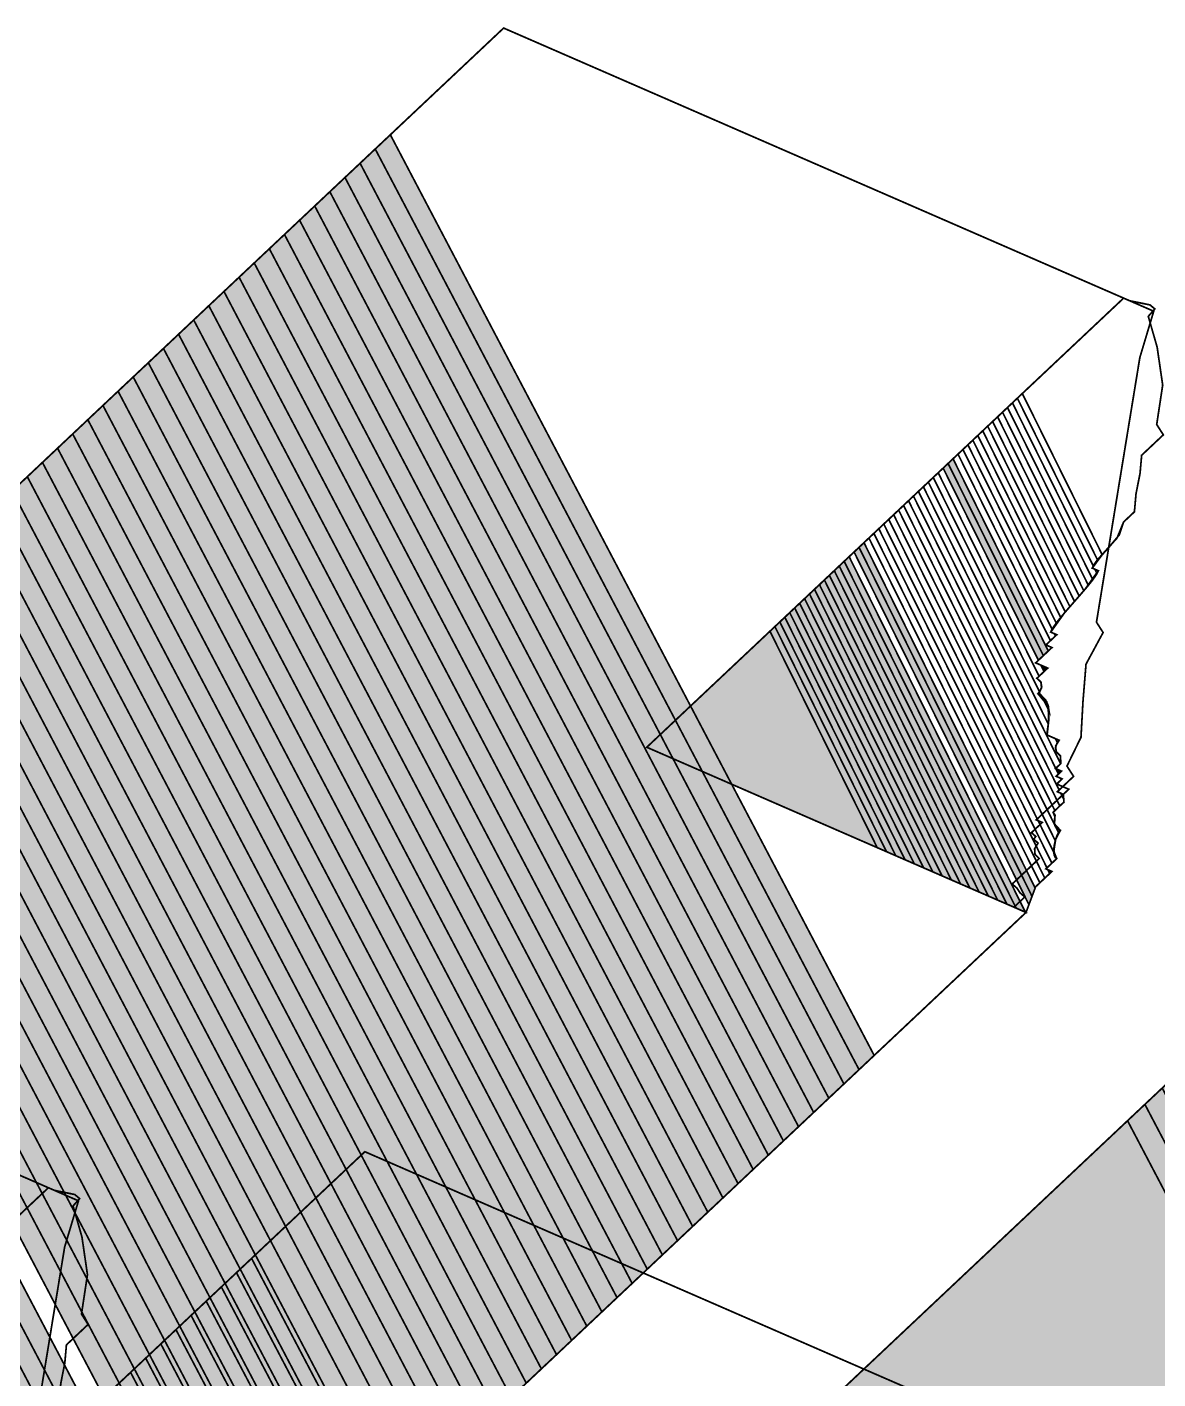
# Model space of a CAD drawing. Extents: x -4.27 to 4.1, y -1.45 to 5.56.
# Drawn here: x -1.032 to 0.925, y 3.217 to 5.557 of the extents above; entities that cross this region are included whole.
import ezdxf

# ---------------------------------------------------------------- set-up
doc = ezdxf.new("R2010")
doc.units = 0
doc.header["$LTSCALE"] = 0.000394
doc.layers.add('LAYER_1', color=7, linetype='CONTINUOUS')

msp = doc.modelspace()

# ---------------------------------------------------------------- linework, layer by layer
at = {"layer": 'LAYER_1', "color": 39, "linetype": 'CONTINUOUS', "const_width": 0.003}
for points in [[(-2.410756, 3.479563), (-0.207402, 5.555181), (0.917453, 5.06515), (0.893484, 4.985173), (0.818409, 4.527031), (0.829866, 4.509122), (0.800316, 4.454382), (0.79508, 4.390262), (0.791602, 4.327798), (0.767327, 4.278028), (0.778783, 4.260118), (0.760031, 4.242453), (0.770445, 4.237917), (0.714189, 4.184921), (0.724606, 4.180386), (0.705854, 4.16272), (0.713453, 4.156062), (0.709709, 4.151474), (0.717307, 4.144815), (0.711366, 4.134964), (0.712136, 4.12506), (0.719386, 4.118075), (0.672508, 4.073913), (0.680491, 4.067085), (0.686392, 4.058295), (0.694378, 4.051469), (0.685, 4.042634), (0.675626, 4.033803), (0.696457, 4.024728), (-0.681815, 2.726362)], [(2.083106, 2.074843), (0.101378, 2.938169), (2.626882, 5.31726)], [(-4.27124, 1.940028), (-2.067882, 4.01565), (-0.943028, 3.525614), (-0.967, 3.445638), (-1.042071, 2.9875)], [(-2.650862, 1.535012), (-0.447508, 3.610634), (0.67735, 3.120598)], [(-1.820193, 2.771047), (-0.995106, 3.548303), (-0.984689, 3.543764), (-0.94947, 3.536555), (-0.9411, 3.52956), (-0.952406, 3.516783), (-0.937059, 3.463215), (-0.927503, 3.397815), (-0.937854, 3.329606), (-0.926398, 3.311701), (-0.963902, 3.27637), (-0.966684, 3.24505), (-0.973634, 3.209804)]]:
    msp.add_lwpolyline(points, dxfattribs=at)
at = {"layer": 'LAYER_1', "color": 51, "linetype": 'CONTINUOUS', "const_width": 0.003}
for points in [[(0.407591, 3.75261), (-0.429583, 5.345882), (-0.207402, 5.555181), (0.917453, 5.06515), (0.893484, 4.985173), (0.818409, 4.527031), (0.829866, 4.509122), (0.800316, 4.454382), (0.79508, 4.390262), (0.791602, 4.327798), (0.767327, 4.278028), (0.778783, 4.260118), (0.760031, 4.242453), (0.770445, 4.237917), (0.714189, 4.184921), (0.724606, 4.180386), (0.705854, 4.16272), (0.713453, 4.156062), (0.709709, 4.151474), (0.717307, 4.144815), (0.711366, 4.134964), (0.712136, 4.12506), (0.719386, 4.118075), (0.672508, 4.073913), (0.680491, 4.067085), (0.686392, 4.058295), (0.694378, 4.051469), (0.685, 4.042634), (0.675626, 4.033803), (0.696457, 4.024728)], [(-0.403409, 5.370539), (0.433768, 3.777268), (0.381417, 3.727953), (-0.455756, 5.321224)], [(-0.429583, 5.345882), (0.407591, 3.75261), (0.355244, 3.703295), (-0.481929, 5.296567)], [(-0.455756, 5.321224), (0.381417, 3.727953), (0.329067, 3.678638), (-0.508102, 5.271913)], [(-0.481929, 5.296567), (0.355244, 3.703295), (0.302894, 3.653984), (-0.534276, 5.247256)], [(-0.508102, 5.271913), (0.329067, 3.678638), (0.27672, 3.629327), (-0.560453, 5.222598)], [(-0.534276, 5.247256), (0.302894, 3.653984), (0.250547, 3.604669), (-0.586626, 5.197941)], [(-0.560453, 5.222598), (0.27672, 3.629327), (0.224374, 3.580012), (-0.612799, 5.173287)], [(-0.586626, 5.197941), (0.250547, 3.604669), (0.198201, 3.555358), (-0.638972, 5.14863)], [(-0.612799, 5.173287), (0.224374, 3.580012), (0.172024, 3.530701), (-0.665146, 5.123972)], [(-0.638972, 5.14863), (0.198201, 3.555358), (0.14585, 3.506043), (-0.691319, 5.099315)], [(-0.665146, 5.123972), (0.172024, 3.530701), (0.119677, 3.481386), (-0.717496, 5.074661)], [(-0.691319, 5.099315), (0.14585, 3.506043), (0.093504, 3.456732), (-0.743669, 5.050004)], [(-0.717496, 5.074661), (0.119677, 3.481386), (0.067331, 3.432075), (-0.769843, 5.025346)], [(-0.743669, 5.050004), (0.093504, 3.456732), (0.041154, 3.407417), (-0.796016, 5.000689)], [(-0.769843, 5.025346), (0.067331, 3.432075), (0.01498, 3.38276), (-0.822189, 4.976035)], [(-0.796016, 5.000689), (0.041154, 3.407417), (-0.011193, 3.358106), (-0.848366, 4.951378)], [(-0.822189, 4.976035), (0.01498, 3.38276), (-0.037366, 3.333449), (-0.874539, 4.92672)], [(-0.848366, 4.951378), (-0.011193, 3.358106), (-0.063539, 3.308791), (-0.900713, 4.902063)], [(-0.874539, 4.92672), (-0.037366, 3.333449), (-0.089713, 3.284138), (-0.926886, 4.877409)], [(-0.900713, 4.902063), (-0.063539, 3.308791), (-0.115886, 3.25948), (-0.953059, 4.852752)], [(0.788484, 4.572173), (0.638713, 4.874311), (0.655839, 4.890441), (0.80437, 4.590807), (0.799367, 4.584798), (0.794041, 4.578566)], [(0.796472, 4.581398), (0.647276, 4.882378), (0.664402, 4.898508), (0.812071, 4.60061), (0.807411, 4.594578), (0.802169, 4.588146)], [(0.80437, 4.590807), (0.655839, 4.890441), (0.672961, 4.906571), (0.812858, 4.624358), (0.812209, 4.623096), (0.811633, 4.621849), (0.811134, 4.620618), (0.815697, 4.618634), (0.819287, 4.611382), (0.815451, 4.605308), (0.810403, 4.598398)], [(-0.926886, 4.877409), (-0.089713, 3.284138), (-0.142059, 3.234827), (-0.979232, 4.828094)], [(0.764437, 4.544673), (0.613028, 4.850114), (0.630154, 4.866244), (0.780457, 4.563031), (0.77501, 4.556836), (0.769642, 4.550698)], [(0.772425, 4.553894), (0.621591, 4.858177), (0.638713, 4.874311), (0.788484, 4.572173), (0.783146, 4.566089), (0.777766, 4.559978)], [(0.780457, 4.563031), (0.630154, 4.866244), (0.647276, 4.882378), (0.796472, 4.581398), (0.791269, 4.575369), (0.785906, 4.569231)], [(-0.953059, 4.852752), (-0.115886, 3.25948), (-0.168232, 3.210169), (-1.005409, 4.803437)], [(0.741602, 4.514724), (0.587343, 4.825917), (0.604465, 4.842047), (0.756539, 4.535268), (0.750514, 4.527697), (0.74546, 4.520797)], [(0.748831, 4.525476), (0.595906, 4.83398), (0.613028, 4.850114), (0.764437, 4.544673), (0.75874, 4.537932), (0.753496, 4.531504)], [(0.756539, 4.535268), (0.604465, 4.842047), (0.621591, 4.858177), (0.772425, 4.553894), (0.766871, 4.547507), (0.761545, 4.541277)], [(-0.979232, 4.828094), (-0.142059, 3.234827), (-0.194406, 3.185512), (-1.031583, 4.778783)], [(0.726512, 4.469157), (0.561657, 4.80172), (0.57878, 4.81785), (0.738783, 4.495071), (0.730909, 4.48765), (0.741323, 4.48311)], [(0.735071, 4.47722), (0.570217, 4.809783), (0.587343, 4.825917), (0.741602, 4.514724), (0.740663, 4.512994), (0.739874, 4.511368), (0.739244, 4.50985), (0.745331, 4.507197), (0.747346, 4.503134), (0.740283, 4.49648), (0.730909, 4.48765), (0.741323, 4.48311)], [(0.738783, 4.495071), (0.57878, 4.81785), (0.595906, 4.83398), (0.748831, 4.525476), (0.744622, 4.519566), (0.741374, 4.514322), (0.739244, 4.50985), (0.749661, 4.505311), (0.740283, 4.49648)], [(-1.005409, 4.803437), (-0.168232, 3.210169), (-0.220583, 3.160854), (-1.057756, 4.754126)], [(0.719083, 4.433461), (0.544531, 4.785587), (0.561657, 4.80172), (0.726512, 4.469157), (0.713197, 4.456614), (0.72361, 4.452075), (0.734028, 4.447539), (0.72465, 4.438705)], [(0.717949, 4.461091), (0.553094, 4.793654), (0.570217, 4.809783), (0.735071, 4.47722)], [(-1.031583, 4.778783), (-0.194406, 3.185512), (-0.246756, 3.136197), (-1.083929, 4.729469)], [(0.756429, 4.282106), (0.518846, 4.76139), (0.535969, 4.77752), (0.720051, 4.406169), (0.719234, 4.405127), (0.718337, 4.404116), (0.717354, 4.403134), (0.719444, 4.402137), (0.721383, 4.401042), (0.723181, 4.399858), (0.736287, 4.373417), (0.735848, 4.357045), (0.733839, 4.342309), (0.732965, 4.331748), (0.743382, 4.327209), (0.753795, 4.322673), (0.747851, 4.312825), (0.748621, 4.302921), (0.755874, 4.295933), (0.756913, 4.282563)], [(0.735043, 4.350591), (0.527409, 4.769457), (0.544531, 4.785587), (0.719083, 4.433461), (0.715276, 4.429874), (0.722526, 4.422887), (0.723296, 4.412984), (0.717354, 4.403134), (0.732212, 4.389394), (0.736449, 4.370317)], [(0.720051, 4.406169), (0.535969, 4.77752), (0.553094, 4.793654), (0.717949, 4.461091), (0.713197, 4.456614), (0.722087, 4.45274), (0.727646, 4.441528), (0.72465, 4.438705), (0.715276, 4.429874), (0.72204, 4.423845), (0.723685, 4.415243)], [(-1.057756, 4.754126), (-0.220583, 3.160854), (-0.272929, 3.111543), (-1.110102, 4.704811)], [(0.754988, 4.209004), (0.493161, 4.737193), (0.510283, 4.753327), (0.747866, 4.274043), (0.747535, 4.273732), (0.748157, 4.273461), (0.752717, 4.264264), (0.748575, 4.260362), (0.756323, 4.256984), (0.757567, 4.25448), (0.749614, 4.246992), (0.760031, 4.242453), (0.750654, 4.233622), (0.761071, 4.229087), (0.76211, 4.215717)], [(0.75385, 4.236634), (0.50172, 4.74526), (0.518846, 4.76139), (0.756429, 4.282106), (0.747535, 4.273732), (0.757953, 4.269193), (0.748575, 4.260362), (0.758992, 4.255823), (0.749614, 4.246992), (0.760031, 4.242453)], [(0.747866, 4.274043), (0.510283, 4.753327), (0.527409, 4.769457), (0.735043, 4.350591), (0.733941, 4.343057), (0.733117, 4.336652), (0.732965, 4.331748), (0.743382, 4.327209), (0.747528, 4.325402), (0.750677, 4.319047), (0.747413, 4.310148), (0.749196, 4.30179), (0.755874, 4.295933), (0.756913, 4.282563)], [(-1.083929, 4.729469), (-0.246756, 3.136197), (-0.299102, 3.086886), (-1.13628, 4.680154)], [(0.747091, 4.148921), (0.467472, 4.712996), (0.484598, 4.729126), (0.746425, 4.200941), (0.743358, 4.198051), (0.746596, 4.189941), (0.745668, 4.177906), (0.75585, 4.166772), (0.752508, 4.162394), (0.749528, 4.156225)], [(0.745949, 4.176563), (0.476035, 4.721063), (0.493161, 4.737193), (0.754988, 4.209004), (0.752732, 4.206882), (0.743358, 4.198051), (0.746756, 4.192978), (0.74585, 4.185256)], [(0.746425, 4.200941), (0.484598, 4.729126), (0.50172, 4.74526), (0.75385, 4.236634), (0.750654, 4.233622), (0.756634, 4.23102), (0.761717, 4.220764), (0.76211, 4.215717), (0.752732, 4.206882)], [(-1.110102, 4.704811), (-0.272929, 3.111543), (-0.325276, 3.062228), (-1.162453, 4.6555)], [(0.732709, 4.101921), (0.441787, 4.688799), (0.458909, 4.704933), (0.744579, 4.128654), (0.745351, 4.123769), (0.746993, 4.120049), (0.749594, 4.117831)], [(0.741268, 4.109988), (0.45035, 4.696866), (0.467472, 4.712996), (0.747091, 4.148921), (0.744683, 4.135696), (0.745228, 4.124263), (0.749594, 4.117831)], [(0.744579, 4.128654), (0.458909, 4.704933), (0.476035, 4.721063), (0.745949, 4.176563), (0.746429, 4.175155), (0.747104, 4.173774), (0.747996, 4.172429), (0.75276, 4.162819), (0.748201, 4.152604), (0.74524, 4.140346)], [(-1.13628, 4.680154), (-0.299102, 3.086886), (-0.351453, 3.037571), (-1.188626, 4.630843)], [(0.712335, 4.067008), (0.416102, 4.664602), (0.433224, 4.680732), (0.728992, 4.084075), (0.71313, 4.06913)], [(0.720433, 4.076012), (0.424661, 4.672669), (0.441787, 4.688799), (0.732709, 4.101921), (0.730843, 4.100165), (0.734331, 4.098646), (0.737555, 4.092142)], [(0.728992, 4.084075), (0.433224, 4.680732), (0.45035, 4.696866), (0.741268, 4.109988), (0.730843, 4.100165), (0.741256, 4.09563)], [(-1.162453, 4.6555), (-0.325276, 3.062228), (-0.377626, 3.012917), (-1.214799, 4.606185)], [(0.695382, 4.025193), (0.390413, 4.640406), (0.407539, 4.656535), (0.706921, 4.052591), (0.696457, 4.024724)], [(0.701508, 4.038173), (0.398976, 4.648472), (0.416102, 4.664602), (0.712335, 4.067008)], [(0.706921, 4.052591), (0.407539, 4.656535), (0.424661, 4.672669), (0.720433, 4.076012), (0.71313, 4.06913)], [(-1.188626, 4.630843), (-0.351453, 3.037571), (-0.403799, 2.98826), (-1.240972, 4.581528)], [(0.647323, 4.04613), (0.364728, 4.616209), (0.381854, 4.632339), (0.679362, 4.032173)], [(0.663343, 4.03915), (0.373291, 4.624276), (0.390413, 4.640406), (0.695382, 4.025193)], [(0.679362, 4.032173), (0.381854, 4.632339), (0.398976, 4.648472), (0.701508, 4.038173), (0.696457, 4.024724)], [(0.599264, 4.067067), (0.339043, 4.592012), (0.356165, 4.608142), (0.631303, 4.05311)], [(0.61528, 4.060087), (0.347606, 4.600075), (0.364728, 4.616209), (0.647323, 4.04613)], [(0.631303, 4.05311), (0.356165, 4.608142), (0.373291, 4.624276), (0.663343, 4.03915)], [(-1.214799, 4.606185), (-0.377626, 3.012917), (-0.429972, 2.963602), (-1.267146, 4.556874)], [(0.551201, 4.088004), (0.313358, 4.567815), (0.33048, 4.583945), (0.58324, 4.074047)], [(0.567224, 4.081024), (0.321917, 4.575882), (0.339043, 4.592012), (0.599264, 4.067067)], [(0.58324, 4.074047), (0.33048, 4.583945), (0.347606, 4.600075), (0.61528, 4.060087)], [(-1.240972, 4.581528), (-0.403799, 2.98826), (-0.456146, 2.938949), (-1.293319, 4.532217)], [(0.503146, 4.108941), (0.287669, 4.543618), (0.304795, 4.559748), (0.535185, 4.09498)], [(0.519161, 4.101961), (0.296232, 4.551681), (0.313358, 4.567815), (0.551201, 4.088004)], [(0.535185, 4.09498), (0.304795, 4.559748), (0.321917, 4.575882), (0.567224, 4.081024)], [(-1.267146, 4.556874), (-0.429972, 2.963602), (-0.482319, 2.914291), (-1.319492, 4.507559)], [(0.471106, 4.122898), (0.270547, 4.527488), (0.287669, 4.543618), (0.503146, 4.108941)], [(0.487122, 4.115917), (0.27911, 4.535551), (0.296232, 4.551681), (0.519161, 4.101961)], [(-1.293319, 4.532217), (-0.456146, 2.938949), (-0.508496, 2.889634), (-1.345669, 4.482906)], [(0.261984, 4.519421), (0.455083, 4.129878), (0.040291, 4.310579)], [(0.439071, 4.136854), (0.253425, 4.511358), (0.270547, 4.527488), (0.471106, 4.122898)], [(0.455083, 4.129878), (0.261984, 4.519421), (0.27911, 4.535551), (0.487122, 4.115917)], [(-1.319492, 4.507559), (-0.482319, 2.914291), (-0.534669, 2.864976), (-1.371843, 4.458248)], [(0.747346, 4.503134), (0.745331, 4.507197), (0.749661, 4.505311)], [(-1.345669, 4.482906), (-0.508496, 2.889634), (-0.560843, 2.840323), (-1.398016, 4.433591)], [(-1.371843, 4.458248), (-0.534669, 2.864976), (-0.587016, 2.815665), (-1.424189, 4.408933)], [(0.727646, 4.441528), (0.722087, 4.45274), (0.72361, 4.452075), (0.734028, 4.447539)], [(-1.398016, 4.433591), (-0.560843, 2.840323), (-0.613189, 2.791008), (-1.450362, 4.38428)], [(-1.424189, 4.408933), (-0.587016, 2.815665), (-0.639366, 2.76635), (-1.476539, 4.359622)], [(0.736287, 4.373417), (0.723181, 4.399858), (0.730392, 4.39248), (0.734533, 4.383452)], [(-1.450362, 4.38428), (-0.613189, 2.791008), (-0.665539, 2.741697), (-1.502713, 4.334965)], [(-1.476539, 4.359622), (-0.639366, 2.76635), (-0.681815, 2.726362), (-0.701004, 2.73472), (-1.528886, 4.310307)], [(-1.502713, 4.334965), (-0.665539, 2.741697), (-0.681815, 2.726362), (-0.751748, 2.756827), (-1.555059, 4.285654)], [(0.750677, 4.319047), (0.747528, 4.325402), (0.753795, 4.322673), (0.752642, 4.321508), (0.751602, 4.320296)], [(-1.528886, 4.310307), (-0.701004, 2.73472), (-0.802496, 2.778937), (-1.581232, 4.260996)], [(-1.555059, 4.285654), (-0.751748, 2.756827), (-0.85324, 2.801043), (-1.607406, 4.236339)], [(-1.581232, 4.260996), (-0.802496, 2.778937), (-0.903984, 2.82315), (-1.633583, 4.211681)], [(0.752717, 4.264264), (0.748157, 4.273461), (0.757953, 4.269193)], [(0.757567, 4.25448), (0.756323, 4.256984), (0.758992, 4.255823)], [(0.761717, 4.220764), (0.756634, 4.23102), (0.761071, 4.229087)], [(0.75276, 4.162819), (0.747996, 4.172429), (0.749897, 4.170403), (0.752485, 4.168509), (0.75585, 4.166772), (0.754797, 4.165658), (0.753763, 4.164332)], [(0.737555, 4.092142), (0.734331, 4.098646), (0.741256, 4.09563)], [(-0.643516, 3.425988), (0.193661, 1.832717), (0.141311, 1.783402), (-0.695862, 3.376677)], [(-0.669689, 3.401335), (0.167484, 1.808059), (0.115138, 1.758744), (-0.722035, 3.35202)], [(-0.695862, 3.376677), (0.141311, 1.783402), (0.088965, 1.734087), (-0.748209, 3.327362)], [(-0.722035, 3.35202), (0.115138, 1.758744), (0.062791, 1.709433), (-0.774382, 3.302709)], [(-0.748209, 3.327362), (0.088965, 1.734087), (0.036614, 1.684776), (-0.800559, 3.278051)], [(-0.774382, 3.302709), (0.062791, 1.709433), (0.010441, 1.660118), (-0.826732, 3.253394)], [(-0.800559, 3.278051), (0.036614, 1.684776), (-0.015732, 1.635461), (-0.852906, 3.228736)], [(-0.826732, 3.253394), (0.010441, 1.660118), (-0.041906, 1.610807), (-0.879079, 3.204083)], [(-0.852906, 3.228736), (-0.015732, 1.635461), (-0.068079, 1.58615), (-0.905252, 3.179425)]]:
    msp.add_lwpolyline(points, close=True, dxfattribs=at)
at = {"layer": 'LAYER_1', "color": 39, "linetype": 'CONTINUOUS', "const_width": 0.003}
msp.add_lwpolyline([(0.696457, 4.024724), (0.040291, 4.310579), (0.865378, 5.087835), (0.875791, 5.083295), (0.911013, 5.076086), (0.919384, 5.069091), (0.908079, 5.056315), (0.923423, 5.002746), (0.932979, 4.937347), (0.92263, 4.869138), (0.934083, 4.851232), (0.896579, 4.815902), (0.893796, 4.784582), (0.886846, 4.749337), (0.884063, 4.71802), (0.874689, 4.709185), (0.865311, 4.700354), (0.854042, 4.672732), (0.829348, 4.645217), (0.811134, 4.620618), (0.821551, 4.616083), (0.798359, 4.583606), (0.762436, 4.542325), (0.739244, 4.50985), (0.749661, 4.505311), (0.740283, 4.49648), (0.730909, 4.48765), (0.741323, 4.48311), (0.713197, 4.456614), (0.72361, 4.452075), (0.734028, 4.447539), (0.72465, 4.438705), (0.715276, 4.429874), (0.722526, 4.422887), (0.723296, 4.412984), (0.717354, 4.403134), (0.735057, 4.381549), (0.735399, 4.353173), (0.732965, 4.331748), (0.743382, 4.327209), (0.753795, 4.322673), (0.747851, 4.312825), (0.748621, 4.302921), (0.755874, 4.295933), (0.756913, 4.282563), (0.747535, 4.273732), (0.757953, 4.269193), (0.748575, 4.260362), (0.758992, 4.255823), (0.749614, 4.246992), (0.760031, 4.242453), (0.750654, 4.233622), (0.761071, 4.229087), (0.76211, 4.215717), (0.752732, 4.206882), (0.743358, 4.198051), (0.746596, 4.189941), (0.745668, 4.177906), (0.75585, 4.166772), (0.747747, 4.151167), (0.744503, 4.130574), (0.749594, 4.117831), (0.730843, 4.100165), (0.741256, 4.09563), (0.71313, 4.06913)], close=True, dxfattribs=at)
at = {"layer": 'LAYER_1', "linetype": 'CONTINUOUS', "const_width": 0.003}
for points in [[(0.820193, 4.634902), (0.681524, 4.914638), (0.865378, 5.087835), (0.875791, 5.083295), (0.911013, 5.076086), (0.919384, 5.069091), (0.908079, 5.056315), (0.923423, 5.002746), (0.932979, 4.937347), (0.92263, 4.869138), (0.934083, 4.851232), (0.896579, 4.815902), (0.893796, 4.784582), (0.886846, 4.749337), (0.884063, 4.71802), (0.874689, 4.709185), (0.865311, 4.700354), (0.858014, 4.678351), (0.839582, 4.656055)], [(0.812071, 4.60061), (0.664402, 4.898508), (0.681524, 4.914638), (0.820193, 4.634902), (0.816379, 4.629948), (0.813308, 4.62518), (0.811134, 4.620618), (0.821551, 4.616083), (0.819441, 4.61165), (0.816229, 4.606457)], [(0.812858, 4.624358), (0.672961, 4.906571), (0.690083, 4.922701), (0.828228, 4.644016), (0.822108, 4.637184), (0.816866, 4.630615)], [(0.819287, 4.611382), (0.815697, 4.618634), (0.821551, 4.616083), (0.820942, 4.614618), (0.820185, 4.613049)], [(0.962173, 3.749063), (1.770272, 2.211126), (1.653941, 2.261803), (0.902173, 3.692539)], [(0.932173, 3.720799), (1.712106, 2.236465), (1.595776, 2.287146), (0.872173, 3.664276)], [(0.902173, 3.692539), (1.653941, 2.261803), (0.101378, 2.938169)], [(-1.04028, 3.09535), (-1.178957, 3.37511), (-0.995106, 3.548303), (-0.984689, 3.543764), (-0.94947, 3.536555), (-0.9411, 3.52956), (-0.952406, 3.516783), (-0.937059, 3.463215), (-0.927503, 3.397815), (-0.937854, 3.329606), (-0.926398, 3.311701), (-0.963902, 3.27637), (-0.966684, 3.24505), (-0.973634, 3.209804), (-0.976417, 3.178484), (-0.985795, 3.169654), (-0.995169, 3.160823), (-1.002466, 3.138811), (-1.020894, 3.116507)]]:
    msp.add_lwpolyline(points, close=True, dxfattribs=at)
at = {"layer": 'LAYER_1', "color": 51, "linetype": 'CONTINUOUS', "const_width": 0.003}
for points in [[(-1.452898, 2.213071), (-2.290071, 3.806343), (-2.06789, 4.015646), (-2.067878, 4.01565), (-0.943028, 3.525614), (-0.967, 3.445638), (-1.042071, 2.9875)], [(0.167484, 1.808059), (-0.669689, 3.401335), (-0.447508, 3.610634), (0.67735, 3.120598)]]:
    msp.add_lwpolyline(points, dxfattribs=at)
at = {"layer": 'LAYER_1', "color": 51, "linetype": 'CONTINUOUS'}
for points in [[(-0.403409, 5.370539), (0.433768, 3.777268), (-0.455756, 5.321224), (0.381417, 3.727953)], [(-0.429583, 5.345882), (0.407591, 3.75261), (-0.481929, 5.296567), (0.355244, 3.703295)], [(-0.455756, 5.321224), (0.381417, 3.727953), (-0.508102, 5.271913), (0.329067, 3.678638)], [(-0.481929, 5.296567), (0.355244, 3.703295), (-0.534276, 5.247256), (0.302894, 3.653984)], [(-0.508102, 5.271913), (0.329067, 3.678638), (-0.560453, 5.222598), (0.27672, 3.629327)], [(-0.534276, 5.247256), (0.302894, 3.653984), (-0.586626, 5.197941), (0.250547, 3.604669)], [(-0.560453, 5.222598), (0.27672, 3.629327), (-0.612799, 5.173287), (0.224374, 3.580012)], [(-0.586626, 5.197941), (0.250547, 3.604669), (-0.638972, 5.14863), (0.198201, 3.555358)], [(-0.612799, 5.173287), (0.224374, 3.580012), (-0.665146, 5.123972), (0.172024, 3.530701)], [(-0.638972, 5.14863), (0.198201, 3.555358), (-0.691319, 5.099315), (0.14585, 3.506043)], [(-0.665146, 5.123972), (0.172024, 3.530701), (-0.717496, 5.074661), (0.119677, 3.481386)], [(-0.691319, 5.099315), (0.14585, 3.506043), (-0.743669, 5.050004), (0.093504, 3.456732)], [(-0.717496, 5.074661), (0.119677, 3.481386), (-0.769843, 5.025346), (0.067331, 3.432075)], [(-0.743669, 5.050004), (0.093504, 3.456732), (-0.796016, 5.000689), (0.041154, 3.407417)], [(-0.769843, 5.025346), (0.067331, 3.432075), (-0.822189, 4.976035), (0.01498, 3.38276)], [(-0.796016, 5.000689), (0.041154, 3.407417), (-0.848366, 4.951378), (-0.011193, 3.358106)], [(-0.822189, 4.976035), (0.01498, 3.38276), (-0.874539, 4.92672), (-0.037366, 3.333449)], [(-0.848366, 4.951378), (-0.011193, 3.358106), (-0.900713, 4.902063), (-0.063539, 3.308791)], [(-0.874539, 4.92672), (-0.037366, 3.333449), (-0.926886, 4.877409), (-0.089713, 3.284138)], [(-0.900713, 4.902063), (-0.063539, 3.308791), (-0.953059, 4.852752), (-0.115886, 3.25948)], [(-0.926886, 4.877409), (-0.089713, 3.284138), (-0.979232, 4.828094), (-0.142059, 3.234827)], [(-0.953059, 4.852752), (-0.115886, 3.25948), (-1.005409, 4.803437), (-0.168232, 3.210169)], [(-0.979232, 4.828094), (-0.142059, 3.234827), (-1.031583, 4.778783), (-0.194406, 3.185512)], [(-1.005409, 4.803437), (-0.168232, 3.210169), (-1.057756, 4.754126), (-0.220583, 3.160854)], [(0.717949, 4.461091), (0.553094, 4.793654), (0.735071, 4.47722), (0.570217, 4.809783)], [(-1.031583, 4.778783), (-0.194406, 3.185512), (-1.083929, 4.729469), (-0.246756, 3.136197)], [(-1.057756, 4.754126), (-0.220583, 3.160854), (-1.110102, 4.704811), (-0.272929, 3.111543)], [(-1.083929, 4.729469), (-0.246756, 3.136197), (-1.13628, 4.680154), (-0.299102, 3.086886)], [(-1.110102, 4.704811), (-0.272929, 3.111543), (-1.162453, 4.6555), (-0.325276, 3.062228)], [(-1.13628, 4.680154), (-0.299102, 3.086886), (-1.188626, 4.630843), (-0.351453, 3.037571)], [(0.701508, 4.038173), (0.398976, 4.648472), (0.712335, 4.067008), (0.416102, 4.664602)], [(-1.162453, 4.6555), (-0.325276, 3.062228), (-1.214799, 4.606185), (-0.377626, 3.012917)], [(0.663343, 4.03915), (0.373291, 4.624276), (0.695382, 4.025193), (0.390413, 4.640406)], [(-1.188626, 4.630843), (-0.351453, 3.037571), (-1.240972, 4.581528), (-0.403799, 2.98826)], [(0.61528, 4.060087), (0.347606, 4.600075), (0.647323, 4.04613), (0.364728, 4.616209)], [(0.631303, 4.05311), (0.356165, 4.608142), (0.663343, 4.03915), (0.373291, 4.624276)], [(0.647323, 4.04613), (0.364728, 4.616209), (0.679362, 4.032173), (0.381854, 4.632339)], [(-1.214799, 4.606185), (-0.377626, 3.012917), (-1.267146, 4.556874), (-0.429972, 2.963602)], [(0.567224, 4.081024), (0.321917, 4.575882), (0.599264, 4.067067), (0.339043, 4.592012)], [(0.58324, 4.074047), (0.33048, 4.583945), (0.61528, 4.060087), (0.347606, 4.600075)], [(0.599264, 4.067067), (0.339043, 4.592012), (0.631303, 4.05311), (0.356165, 4.608142)], [(-1.240972, 4.581528), (-0.403799, 2.98826), (-1.293319, 4.532217), (-0.456146, 2.938949)], [(0.519161, 4.101961), (0.296232, 4.551681), (0.551201, 4.088004), (0.313358, 4.567815)], [(0.535185, 4.09498), (0.304795, 4.559748), (0.567224, 4.081024), (0.321917, 4.575882)], [(0.551201, 4.088004), (0.313358, 4.567815), (0.58324, 4.074047), (0.33048, 4.583945)], [(-1.267146, 4.556874), (-0.429972, 2.963602), (-1.319492, 4.507559), (-0.482319, 2.914291)], [(0.471106, 4.122898), (0.270547, 4.527488), (0.503146, 4.108941), (0.287669, 4.543618)], [(0.487122, 4.115917), (0.27911, 4.535551), (0.519161, 4.101961), (0.296232, 4.551681)], [(0.503146, 4.108941), (0.287669, 4.543618), (0.535185, 4.09498), (0.304795, 4.559748)], [(-1.293319, 4.532217), (-0.456146, 2.938949), (-1.345669, 4.482906), (-0.508496, 2.889634)], [(0.261984, 4.519421), (0.455083, 4.129878), (0.261984, 4.519421), (0.040291, 4.310579)], [(0.439071, 4.136854), (0.253425, 4.511358), (0.471106, 4.122898), (0.270547, 4.527488)], [(0.455083, 4.129878), (0.261984, 4.519421), (0.487122, 4.115917), (0.27911, 4.535551)], [(-1.319492, 4.507559), (-0.482319, 2.914291), (-1.371843, 4.458248), (-0.534669, 2.864976)], [(-1.345669, 4.482906), (-0.508496, 2.889634), (-1.398016, 4.433591), (-0.560843, 2.840323)], [(-1.371843, 4.458248), (-0.534669, 2.864976), (-1.424189, 4.408933), (-0.587016, 2.815665)], [(-1.398016, 4.433591), (-0.560843, 2.840323), (-1.450362, 4.38428), (-0.613189, 2.791008)], [(-1.424189, 4.408933), (-0.587016, 2.815665), (-1.476539, 4.359622), (-0.639366, 2.76635)], [(-1.450362, 4.38428), (-0.613189, 2.791008), (-1.502713, 4.334965), (-0.665539, 2.741697)], [(-1.528886, 4.310307), (-0.701004, 2.73472), (-1.581232, 4.260996), (-0.802496, 2.778937)], [(-1.555059, 4.285654), (-0.751748, 2.756827), (-1.607406, 4.236339), (-0.85324, 2.801043)], [(-1.581232, 4.260996), (-0.802496, 2.778937), (-1.633583, 4.211681), (-0.903984, 2.82315)], [(-1.607406, 4.236339), (-0.85324, 2.801043), (-1.659756, 4.187028), (-0.954728, 2.845256)], [(-1.633583, 4.211681), (-0.903984, 2.82315), (-1.685929, 4.16237), (-1.005476, 2.867362)], [(-0.643516, 3.425988), (0.193661, 1.832717), (-0.695862, 3.376677), (0.141311, 1.783402)], [(-0.669689, 3.401335), (0.167484, 1.808059), (-0.722035, 3.35202), (0.115138, 1.758744)], [(-0.695862, 3.376677), (0.141311, 1.783402), (-0.748209, 3.327362), (0.088965, 1.734087)], [(-0.722035, 3.35202), (0.115138, 1.758744), (-0.774382, 3.302709), (0.062791, 1.709433)], [(-0.748209, 3.327362), (0.088965, 1.734087), (-0.800559, 3.278051), (0.036614, 1.684776)], [(-0.774382, 3.302709), (0.062791, 1.709433), (-0.826732, 3.253394), (0.010441, 1.660118)], [(-0.800559, 3.278051), (0.036614, 1.684776), (-0.852906, 3.228736), (-0.015732, 1.635461)], [(-0.826732, 3.253394), (0.010441, 1.660118), (-0.879079, 3.204083), (-0.041906, 1.610807)], [(-0.852906, 3.228736), (-0.015732, 1.635461), (-0.905252, 3.179425), (-0.068079, 1.58615)]]:
    msp.add_solid(points, dxfattribs=at)
at = {"layer": 'LAYER_1', "color": 51}
for points in [[(0.747346, 4.503134), (0.745331, 4.507197), (0.747346, 4.503134), (0.749661, 4.505311)], [(0.727646, 4.441528), (0.722087, 4.45274), (0.734028, 4.447539), (0.72361, 4.452075)], [(0.736287, 4.373417), (0.723181, 4.399858), (0.734533, 4.383452), (0.730392, 4.39248)], [(0.752717, 4.264264), (0.748157, 4.273461), (0.752717, 4.264264), (0.757953, 4.269193)], [(0.757567, 4.25448), (0.756323, 4.256984), (0.757567, 4.25448), (0.758992, 4.255823)], [(0.761717, 4.220764), (0.756634, 4.23102), (0.761717, 4.220764), (0.761071, 4.229087)], [(0.737555, 4.092142), (0.734331, 4.098646), (0.737555, 4.092142), (0.741256, 4.09563)]]:
    msp.add_solid(points, dxfattribs=at)
at = {"layer": 'LAYER_1', "linetype": 'CONTINUOUS'}
for points in [[(-1.659756, 4.187028), (-0.954728, 2.845256), (-1.712102, 4.137713), (-1.05622, 2.889469)], [(-1.685929, 4.16237), (-1.005476, 2.867362), (-1.738276, 4.113055), (-1.106969, 2.911575)], [(0.962173, 3.749063), (1.770272, 2.211126), (0.902173, 3.692539), (1.653941, 2.261803)], [(0.932173, 3.720799), (1.712106, 2.236465), (0.872173, 3.664276), (1.595776, 2.287146)], [(0.902173, 3.692539), (1.653941, 2.261803), (0.902173, 3.692539), (0.101378, 2.938169)]]:
    msp.add_solid(points, dxfattribs=at)

doc.saveas('drawing.dxf')
